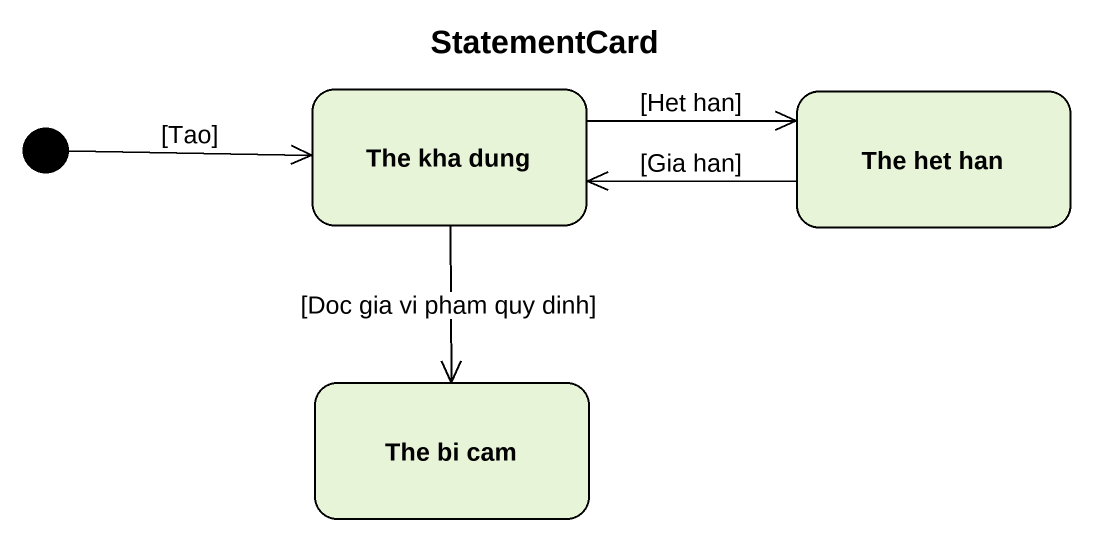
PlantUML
@startuml
title StatementCard
hide empty description
state "The kha dung" as The_kha_dung
state "The het han" as The_het_han
state "The bi cam" as The_bi_cam
[*] -right-> The_kha_dung : [Tao]
The_kha_dung -right-> The_het_han : [Het han]
The_kha_dung --> The_bi_cam : [Doc gia vi pham quy dinh]
The_het_han -left-> The_kha_dung : [Gia han]
@enduml
